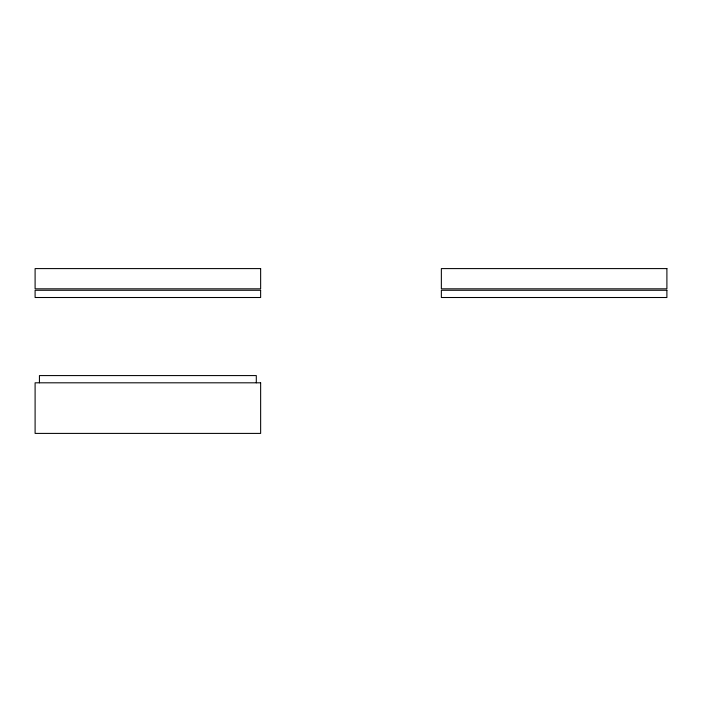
<?xml version="1.0" encoding="UTF-8"?>
<svg xmlns="http://www.w3.org/2000/svg" width="702" height="702" viewBox="0 0 702 702"><rect width="100%" height="100%" fill="white"/><g stroke="black" fill="none" stroke-linecap="round" stroke-linejoin="round"><path stroke-width="1.05" d="M256.3 382.809L256.3 375.579L39.435 375.579L39.435 382.809M260.644 268.594L35.1 268.594L35.1 288.829L260.644 288.829L260.644 268.594M666.9 268.594L441.356 268.594L441.356 288.829L666.9 288.829L666.9 268.594M260.644 290.277L35.1 290.277L35.1 297.508L260.644 297.508L260.618 290.277M666.9 290.277L441.356 290.277L441.356 297.508L666.9 297.508L666.882 290.277M260.644 382.809L35.1 382.809L35.1 433.406L260.644 433.406L260.644 382.809"/></g></svg>
